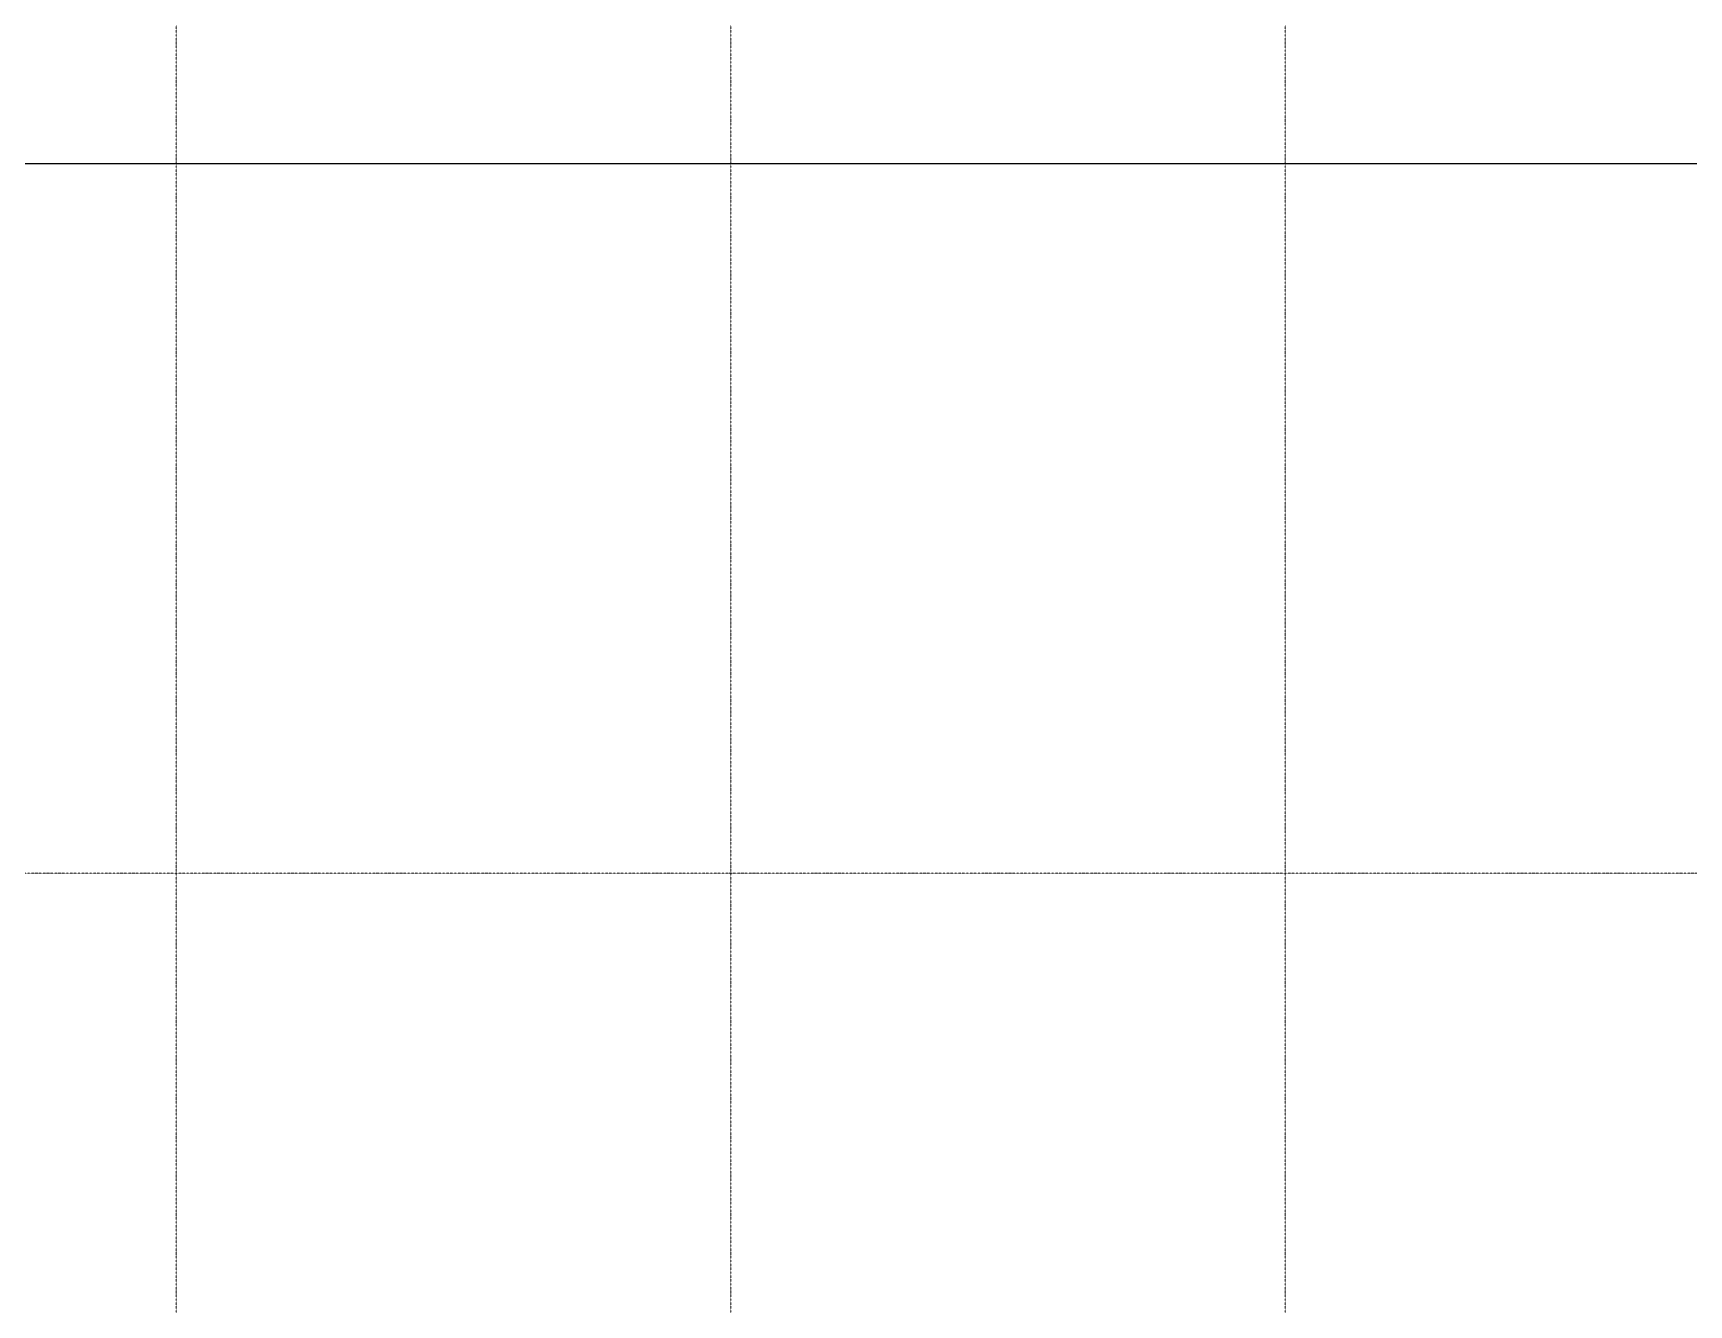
# Model space of a CAD drawing. Extents: x -122301 to 290600, y -29000 to 395522.
# Drawn here: x 41033 to 66116, y 92709 to 111979 of the extents above; entities that cross this region are included whole.
import ezdxf

# ---------------------------------------------------------------- set-up
doc = ezdxf.new("R2010")
doc.units = 0
doc.header["$LTSCALE"] = 10
doc.linetypes.add('H12PL2$0$JJP_三點線', pattern=[0.9, 0.3, -0.15, 0, -0.15, 0, -0.15, 0, -0.15])
doc.layers.add('H12PL2$0$S-GRID', color=252, linetype='Continuous')

# ---------------------------------------------------------------- blocks, each defined once
blk = doc.blocks.new('H12PL2')
at = {"layer": 'H12PL2$0$S-GRID', "linetype": 'H12PL2$0$JJP_三點線', "lineweight": 0}
for p, q in [((43200, 128250), (43200, -28000)), ((51600, 128250), (51600, -28000)), ((60000, 128250), (60000, -28000)), ((-29000, 99250), (289600, 99250))]:
    blk.add_line(p, q, dxfattribs=at)
blk = doc.blocks.new('XFM7P20PV')
blk.add_line((176400, 110000), (18000, 110000))

msp = doc.modelspace()

# ---------------------------------------------------------------- block references
for name in ['XFM7P20PV', 'H12PL2']:
    msp.add_blockref(name, (0, 0))

doc.saveas('drawing.dxf')
